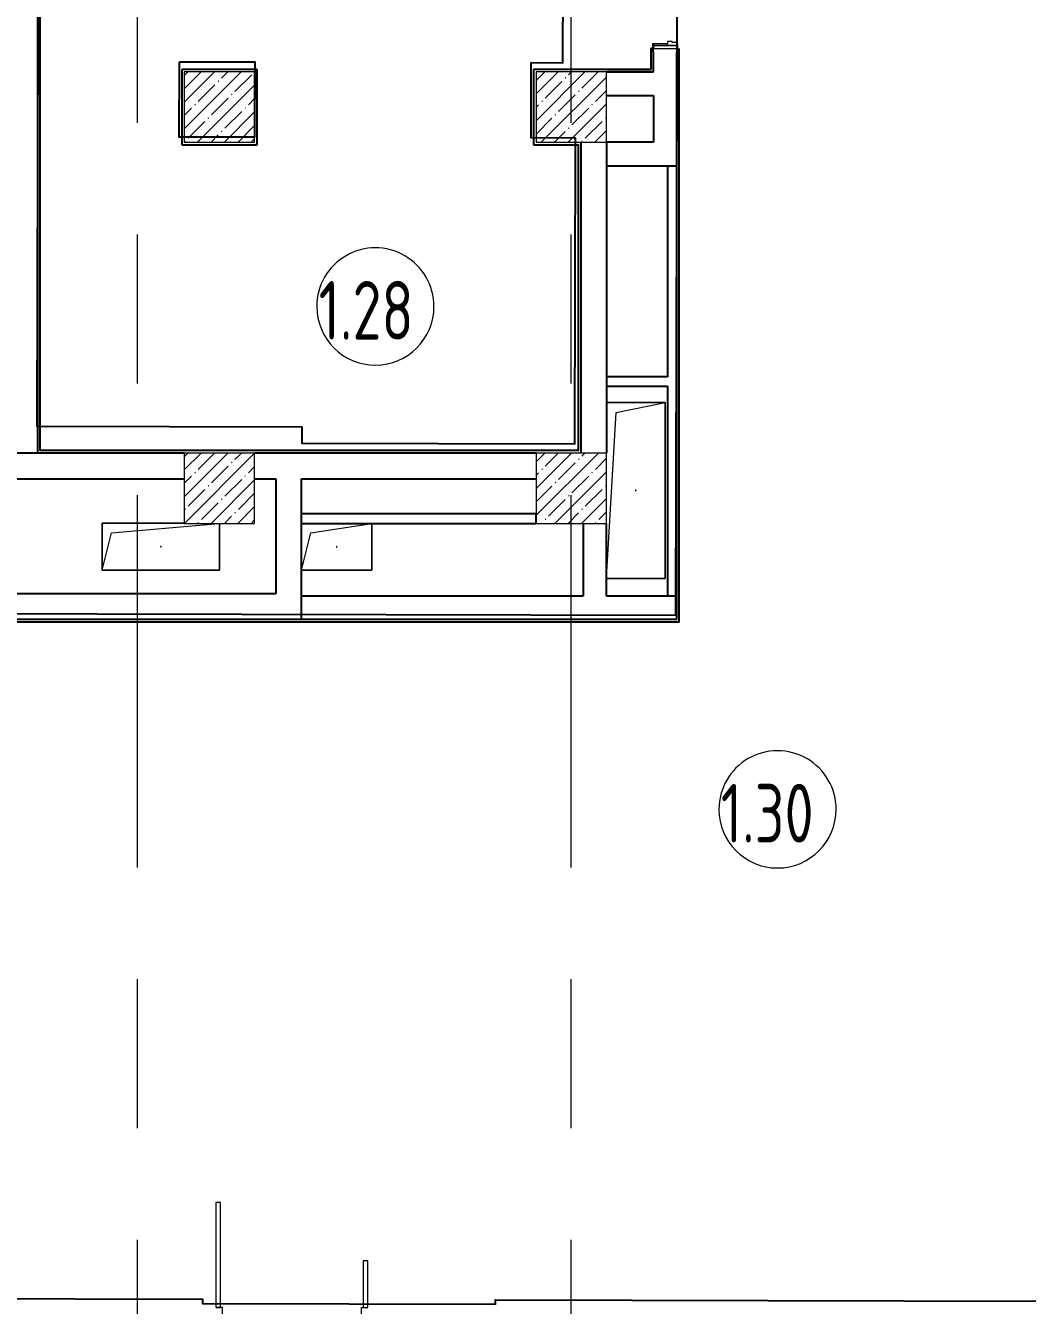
# Model space of a CAD drawing. Header units: millimetres. Extents: x -625 to 415037, y -3642 to 102118.
# Drawn here: x 28721 to 37265, y 7796 to 18709 of the extents above; entities that cross this region are included whole.
import ezdxf

# ---------------------------------------------------------------- set-up
doc = ezdxf.new("R2010")
doc.units = ezdxf.units.MM
doc.linetypes.add('Осевая', pattern=[6350, 1270, -952.5, 3175, -952.5])
for name, color, linetype, lineweight in [('A-AREA-IDEN', 7, 'Continuous', 9), ('A-DETL-GENF', 7, 'Continuous', 9), ('A-DOOR-FRAM-2', 7, 'Continuous', 5), ('A-GENM', 7, 'Continuous', 9), ('S-COLS-1', 7, 'Continuous', 5), ('Оси-2', 7, 'Осевая', 9)]:
    doc.layers.add(name, color=color, linetype=linetype, lineweight=lineweight)
doc.layers.add('A-DOOR-FRAM-1', color=7, linetype='Continuous', lineweight=5, true_color=0xc0c0c0)
doc.styles.add('СПДС', font='ГОСТ тип А.ttf', dxfattribs={"width": 0.9})

# ---------------------------------------------------------------- blocks, each defined once
blk = doc.blocks.new('BSC_Колонна _Прямоугольная - 600х600-V55-Объем проектирования 1 этажа')
at = {"layer": 'S-COLS-1'}
h = blk.add_hatch(dxfattribs=at)
h.set_pattern_fill('FP_81', color=256, style=0, pattern_type=2)
h.set_pattern_definition([(45, (-33310, -18150), (-114.0492527375783, 114.0492527375783), []), (45, (-33195.951, -18150), (-114.0492527375783, 114.0492527375783), [201.613, -40.323, 6.706, -33.617])])
h.paths.add_polyline_path([(-299.9999999999665, -299.9999999999751), (300.0000000000358, -299.9999999999751), (300.0000000000358, 300.0000000000271), (-299.9999999999665, 300.0000000000271), (-299.9999999999665, -137.5903214088393)])
for p, q in [((300, 299.9999999999999), (-300.0000000000002, 299.9999999999993)), ((-300.0000000000001, 299.9999999999993), (-299.9999999999954, -299.9999999999999)), ((299.9999999999998, -299.999999999992), (300, 299.9999999999999)), ((-299.9999999999954, -299.9999999999999), (299.9999999999998, -299.999999999992))]:
    blk.add_line(p, q, dxfattribs=at)
blk = doc.blocks.new('BSC_Колонна _Прямоугольная - 600х600-V68-Объем проектирования 1 этажа')
at = {"layer": 'S-COLS-1'}
h = blk.add_hatch(dxfattribs=at)
h.set_pattern_fill('FP_90', color=256, style=0, pattern_type=2)
h.set_pattern_definition([(45, (-33310, -14900), (-114.0492527375783, 114.0492527375783), []), (45, (-33195.951, -14900), (-114.0492527375783, 114.0492527375783), [201.613, -40.323, 6.706, -33.617])])
h.paths.add_polyline_path([(300.0000000000271, -299.9999999999751), (300.0000000000271, 300.0000000000184), (-299.9999999999751, 300.0000000000227), (-299.9999999999665, -299.9999999999751), (-100.0001069516969, -299.9999999999751)])
for p, q in [((300, 299.9999999999999), (-300.0000000000002, 299.9999999999993)), ((-300.0000000000001, 299.9999999999993), (-299.9999999999954, -299.9999999999999)), ((299.9999999999998, -299.999999999992), (300, 299.9999999999999)), ((-299.9999999999954, -299.9999999999999), (299.9999999999998, -299.999999999992))]:
    blk.add_line(p, q, dxfattribs=at)
blk = doc.blocks.new('BSC_Колонна _Прямоугольная - 600х600-V87-Объем проектирования 1 этажа')
at = {"layer": 'S-COLS-1'}
h = blk.add_hatch(dxfattribs=at)
h.set_pattern_fill('FP_104', color=256, style=0, pattern_type=2)
h.set_pattern_definition([(45, (-30310, -14900), (-114.0492527375783, 114.0492527375783), []), (45, (-30195.951, -14900), (-114.0492527375783, 114.0492527375783), [201.613, -40.323, 6.706, -33.617])])
h.paths.add_polyline_path([(30.5257905708361, -299.9999999999751), (300.0000000000358, -299.9999999999751), (300.0000000000358, 300.0000000000227), (-299.999995177344, 300.0000000000227), (-299.9999999999665, -299.9999999999751)])
for p, q in [((300, 299.9999999999999), (-300.0000000000002, 299.9999999999993)), ((-300.0000000000001, 299.9999999999993), (-299.9999999999954, -299.9999999999999)), ((299.9999999999998, -299.999999999992), (300, 299.9999999999999)), ((-299.9999999999954, -299.9999999999999), (299.9999999999998, -299.999999999992))]:
    blk.add_line(p, q, dxfattribs=at)
blk = doc.blocks.new('110_Дверь_СКБ_1Ст_Внутренняя1 - Д-4к_п__1100x2100h_Артистические EI30-23988509-Объем проектирования 1 этажа')
at = {"layer": 'A-DOOR-FRAM-2'}
h = blk.add_hatch(dxfattribs=at)
h.set_pattern_fill('FP_76', color=256, style=0, pattern_type=2)
h.set_pattern_definition([(45, (-371.384, 164.685), (-14.14213562373095, 14.14213562373095), []), (135, (-371.384, 164.685), (-14.14213562373095, -14.14213562373095), [])])
h.paths.add_polyline_path([(-512.5000000000308, -99.99999999996861), (-512.5000000000308, 100.0000000000466), (-537.5000000000338, 100.0000000000466), (-537.5000000000294, -99.99999999996861)])
at = {"layer": 'A-DOOR-FRAM-1'}
for p, q in [((-497.5000000000043, 107.999999999997), (-567.5000000000045, 107.999999999997)), ((-567.5000000000045, 107.999999999997), (-567.5000000000045, 99.99999999999613)), ((-567.5000000000045, 99.99999999999613), (-497.5000000000043, 99.99999999999613)), ((-512.5000000000045, 99.99999999999422), (-537.5000000000047, 99.99999999999422)), ((-537.5000000000047, 99.99999999999422), (-537.5000000000047, -100.0000000000062)), ((-487.5000000000061, 100.0000000009474), (-512.5000000000069, 100.0000000009474)), ((-512.5000000000069, 100.0000000009474), (-512.5000000000069, 20.00000000094744)), ((-512.5000000000045, -100.0000000000062), (-512.5000000000045, 99.99999999999422)), ((-497.5000000000043, 99.99999999999613), (-512.5000000000045, 99.99999999999613)), ((-512.5000000000045, 99.99999999999613), (-512.5000000000045, 98.99999999999687)), ((-512.5000000000045, 98.99999999999687), (-497.5000000000043, 98.99999999999687)), ((-512.5000000000069, 20.00000000094744), (-477.5000000000056, 20.00000000094744)), ((-497.5000000000043, 19.99999999998391), (-512.5000000000045, 19.99999999998391)), ((-512.5000000000045, 19.99999999998391), (-512.5000000000045, -100.0000000000032)), ((-497.5000000000043, 99.99999999999613), (-497.5000000000043, 107.999999999997)), ((-497.5000000000043, 98.99999999999687), (-497.5000000000043, 99.99999999999613)), ((-497.5000000000043, -100.0000000000032), (-497.5000000000043, 19.99999999998391)), ((-487.5000000000061, 60.00000000094818), (-487.5000000000061, 100.0000000009474)), ((-477.5000000000056, 60.00000000094818), (-487.5000000000061, 60.00000000094818)), ((-477.5000000000056, 20.00000000094744), (-477.5000000000056, 60.00000000094818)), ((512.4999999999932, 60.00000000094818), (502.4999999999938, 60.00000000094818)), ((502.4999999999938, 60.00000000094818), (502.4999999999938, 20.00000000094744)), ((502.4999999999938, 20.00000000094744), (537.4999999999931, 20.00000000094744)), ((512.4999999999932, 100.0000000009474), (512.4999999999932, 60.00000000094818)), ((537.4999999999931, 100.0000000009474), (512.4999999999932, 100.0000000009474)), ((592.4999999999965, 107.9999999999829), (522.4999999999967, 107.9999999999829)), ((522.4999999999967, 107.9999999999829), (522.4999999999967, 99.9999999999717)), ((537.4999999999962, 99.99999999999594), (522.4999999999967, 99.99999999999594)), ((522.4999999999967, 99.99999999999594), (522.4999999999967, 98.99999999999663)), ((522.4999999999967, 99.9999999999717), (592.4999999999965, 99.99999999997168)), ((522.4999999999967, 98.99999999999663), (537.4999999999962, 98.99999999999663)), ((537.4999999999962, 19.99999999998368), (522.4999999999967, 19.99999999998368)), ((522.4999999999967, 19.99999999998368), (522.4999999999967, -100.0000000000034)), ((537.4999999999931, 20.00000000094744), (537.4999999999931, 100.0000000009474)), ((562.4999999999968, 99.99999999999409), (537.4999999999955, 99.99999999999409)), ((537.4999999999955, 99.99999999999409), (537.4999999999955, -99.99999999997893)), ((537.4999999999962, 98.99999999999663), (537.4999999999962, 99.99999999999594)), ((537.4999999999962, -100.0000000000034), (537.4999999999962, 19.99999999998368)), ((562.4999999999968, -99.99999999997893), (562.4999999999968, 99.99999999999409)), ((592.4999999999965, 99.9999999999717), (592.4999999999965, 107.9999999999829)), ((-497.5000000000043, -100.0000000000032), (-567.5000000000045, -100.0000000000032)), ((-567.5000000000045, -100.0000000000032), (-567.5000000000045, -107.9999999999984)), ((-567.5000000000045, -107.9999999999984), (-497.5000000000043, -107.9999999999984)), ((-537.5000000000047, -100.0000000000062), (-512.5000000000045, -100.0000000000062)), ((-512.5000000000045, -100.0000000000032), (-497.5000000000043, -100.0000000000032)), ((-497.5000000000043, -107.9999999999984), (-497.5000000000043, -100.0000000000032)), ((522.4999999999967, -100.0000000000034), (537.4999999999962, -100.0000000000034)), ((592.4999999999962, -100.0000000000036), (522.4999999999964, -100.0000000000036)), ((522.4999999999964, -100.0000000000036), (522.4999999999964, -108.0000000000112)), ((522.4999999999964, -108.0000000000112), (592.4999999999962, -108.0000000000112)), ((537.4999999999955, -99.99999999997893), (562.4999999999968, -99.99999999997893)), ((592.4999999999962, -108.0000000000112), (592.4999999999962, -100.0000000000036))]:
    blk.add_line(p, q, dxfattribs=at)
blk = doc.blocks.new('BSC_Колонна _Прямоугольная - 600х600-23728797-Объем проектирования 1 этажа')
at = {"layer": 'S-COLS-1'}
h = blk.add_hatch(dxfattribs=at)
h.set_pattern_fill('FP_147', color=256, style=0, pattern_type=2)
h.set_pattern_definition([(45, (-30310, -18150), (-114.0492527375783, 114.0492527375783), []), (45, (-30195.951, -18150), (-114.0492527375783, 114.0492527375783), [201.613, -40.323, 6.706, -33.617])])
h.paths.add_polyline_path([(212.0567693669697, -299.9999999999751), (299.9999951774134, -299.9999999999751), (299.9999951774134, 300.0000000000227), (-299.9999999999665, 300.0000000000227), (-299.9999999999665, -299.9999999999751)])
for p, q in [((300, 299.9999999999999), (-300.0000000000002, 299.9999999999993)), ((-300.0000000000001, 299.9999999999993), (-299.9999999999954, -299.9999999999999)), ((299.9999999999998, -299.999999999992), (300, 299.9999999999999)), ((-299.9999999999954, -299.9999999999999), (299.9999999999998, -299.999999999992))]:
    blk.add_line(p, q, dxfattribs=at)
blk = doc.blocks.new('GM_Отверстие прямоугольное _в плите_ - Отверстие-21959735-Объем проектирования 1 этажа')
at = {"layer": 'A-GENM'}
for p, q in [((-249.5264560708266, 750.0000000000024), (250.0000000000006, 750.0000000000024)), ((250.0000000000006, 750.0000000000024), (-249.5264560708266, 750.0000000000025)), ((-249.5264560708346, -741.9497532042024), (-166.6666666666731, 666.666666666667)), ((-166.6666666666731, 666.666666666667), (250.0000000000006, 750.0000000000024)), ((250.0000000000006, 750.0000000000024), (250.0000000000006, -750.0000000000026)), ((250.0000000000006, -750.0000000000027), (250.0000000000006, 750.0000000000022)), ((250.0000000000006, -750.0000000000025), (-249.5264560708351, -750.0000000000025)), ((-249.5264560708351, -750.0000000000025), (250.0000000000006, -750.0000000000027))]:
    blk.add_line(p, q, dxfattribs=at)
for start, end in [(359.9999999999996, 179.9999999999998), (179.9999999999998, 359.9999999999989)]:
    blk.add_arc((0, 0), 2.500000000000002, start, end, dxfattribs=at)
blk = doc.blocks.new('GM_Отверстие прямоугольное _в плите_ - Отверстие-21955464-Объем проектирования 1 этажа')
at = {"layer": 'A-GENM'}
for p, q in [((-299.9999999999993, -200.0000000000024), (-220.0000000000065, 120.0000000000003)), ((-220.0000000000065, 120.0000000000004), (300.0000000000006, 200.0000000000024)), ((300.0000000000006, 200.0000000000024), (300.0000000000006, -200.0000000000024)), ((300.0000000000006, -200.0000000000024), (300.0000000000006, 200.0000000000024)), ((300.0000000000006, -200.0000000000024), (-299.9999999999993, -200.0000000000024)), ((-299.9999999999993, -200.0000000000024), (300.0000000000006, -200.0000000000024))]:
    blk.add_line(p, q, dxfattribs=at)
for start, end in [(359.9999999999996, 179.9999999999998), (179.9999999999998, 359.9999999999989)]:
    blk.add_arc((0, 0), 2.500000000000002, start, end, dxfattribs=at)
blk = doc.blocks.new('GM_Отверстие прямоугольное _в плите_ - Отверстие-22278810-Объем проектирования 1 этажа')
at = {"layer": 'A-GENM'}
for p, q in [((-499.9999999999993, -200.0000000000024), (-499.9999999999993, 200.0000000000024)), ((-499.9999999999993, 200.0000000000024), (200.0000000000591, 200.0000000000024)), ((200.0000000000591, 200.0000000000024), (-499.9999999999993, 200.0000000000024)), ((-499.9999999999993, 200.0000000000024), (-499.9999999999993, -200.0000000000024)), ((-499.9999999999993, -200.0000000000024), (-420.0000000000064, 120.0000000000003)), ((-420.0000000000064, 120.0000000000004), (494.5541267336708, 199.5264458029302)), ((500.0000000000006, 199.5264458029298), (500.0000000000006, -200.0000000000024)), ((500.0000000000006, -200.0000000000024), (500.0000000000006, 199.5264458029299)), ((500.0000000000006, -200.0000000000024), (-499.9999999999993, -200.0000000000024)), ((-499.9999999999993, -200.0000000000024), (500.0000000000006, -200.0000000000024))]:
    blk.add_line(p, q, dxfattribs=at)
for start, end in [(359.9999999999996, 179.9999999999998), (179.9999999999998, 359.9999999999989)]:
    blk.add_arc((0, 0), 2.500000000000002, start, end, dxfattribs=at)
blk = doc.blocks.new('Дверь_Витражная_остекление_ - ДВН_ДАО_Главный вход_1200 в свету-V258-Объем проектирования 1 этажа')
at = {"layer": 'A-DETL-GENF'}
for p, q in [((-607.4999999999916, 924.9999999999727), (-647.4999999999917, 924.9999999999728)), ((-647.4999999999917, 924.9999999999728), (-647.4999999999932, 34.99999999999854)), ((-607.4999999999917, 876.9367813823519), (-607.4999999999916, 924.9999999999727)), ((-607.4999999999932, 29.99999999999397), (-607.4999999999917, 876.9367813823519)), ((647.4999999999853, 429.9999999999935), (607.4999999999852, 429.9999999999935)), ((607.4999999999852, 429.9999999999935), (607.499999999986, 29.99999999999379)), ((647.499999999986, 35.00000000000261), (647.4999999999853, 429.9999999999935)), ((-647.4999999999932, 29.99999999999403), (-627.4999999999933, 29.999999999994)), ((-627.4999999999914, 29.99999999999398), (-647.499999999993, 29.99999999999397)), ((-627.4999999999933, 29.999999999994), (-607.4999999999932, 29.99999999999397)), ((-592.499999999993, 29.99999999999399), (-627.4999999999914, 29.99999999999398)), ((-592.499999999993, -40.000000000006), (-592.499999999993, 29.99999999999399)), ((592.499999999986, 19.99999999999762), (592.499999999986, 29.99999999999399)), ((592.499999999986, 29.99999999999398), (647.499999999986, 29.99999999999398)), ((592.499999999986, -40.00000000000602), (592.499999999986, 19.99999999999762)), ((607.499999999986, 29.99999999999376), (647.499999999986, 29.99999999999384)), ((-647.499999999993, -35.00000000000148), (-647.499999999993, -40.00000000000602)), ((-647.499999999993, -40.00000000000602), (-592.4999999999928, -40.000000000006)), ((647.499999999986, -40.00000000000602), (592.499999999986, -40.00000000000602)), ((647.499999999986, -34.99999999999725), (647.499999999986, -40.00000000000602))]:
    blk.add_line(p, q, dxfattribs=at)
blk = doc.blocks.new('BSC_Колонна _Прямоугольная - 600х600-V278-Объем проектирования 1 этажа')
at = {"layer": 'S-COLS-1'}
for p, q in [((300, 299.9999999999999), (-300.0000000000002, 299.9999999999993)), ((-300.0000000000001, 299.9999999999993), (-299.9999999999954, -299.9999999999999)), ((299.9999999999998, -299.999999999992), (300, 299.9999999999999)), ((-299.9999999999954, -299.9999999999999), (299.9999999999998, -299.999999999992))]:
    blk.add_line(p, q, dxfattribs=at)
blk = doc.blocks.new('Марка_Помещения - Номер-25198446-Объем проектирования 1 этажа')
at = {"layer": 'A-AREA-IDEN'}
for centre, start, end in [((0, 2.864814117636069e-16), 359.9999999999996, 179.9999999999998), ((0, 2.210955402474149e-17), 179.9999999999998, 359.9999999999993)]:
    blk.add_arc(centre, 2.500000000000002, start, end, dxfattribs=at)

msp = doc.modelspace()

# ---------------------------------------------------------------- linework, layer by layer
for p, q in [((28824.70174270084, 15063.93791671131), (28824.70174270084, 19763.93781985454)), ((28845.70174270084, 15084.93791671131), (28845.70174270084, 19742.93781985454)), ((34053.70174270083, 18513.93795025293), (34053.70174270083, 18333.93790639733)), ((34054.70174270083, 18513.93795025293), (34053.70174270083, 18513.93795025293)), ((34066.70174270083, 18513.93795025293), (34054.70174270083, 18513.93795025293)), ((34074.70174270083, 18313.93790639733), (34074.70174270083, 18483.93795025293)), ((34274.70174270082, 13643.93783138258), (34274.70174270083, 18483.93795025293)), ((34295.70174270083, 18513.93795025293), (34294.70174270083, 18513.93795025293)), ((34295.70174270082, 13622.93783138258), (34295.70174270083, 18513.93795025293)), ((30695.70174070397, 18334.93790639691), (30053.70174070396, 18334.93790639691)), ((30053.70174070396, 18334.93790639691), (30053.70174070396, 17692.93790639734)), ((30695.70174070397, 17692.93790639734), (30695.70174070397, 18334.93790639691)), ((34053.70174270083, 18334.93790639733), (33053.70174270099, 18334.93790639733)), ((33053.70174270099, 18334.93790639733), (33053.70174270099, 17692.93790639734)), ((34074.70174270083, 18313.93795025293), (33674.701742701, 18313.93795025293)), ((33674.701742701, 18313.93790639734), (34074.70174270083, 18313.93790639733)), ((34054.70174270083, 18333.93790639733), (34053.70174270083, 18333.93790639733)), ((33674.701742701, 18113.93795025293), (34074.70174270083, 18113.93795025293)), ((34074.70174270083, 18113.93795025293), (34074.70174270083, 17713.93795025292)), ((30053.70174070396, 17692.93790639734), (30695.70174070397, 17692.93790639734)), ((30054.70174070396, 17693.93790639734), (30054.70174070396, 17693.93790639734)), ((33053.70174270099, 17692.93790639734), (33434.17528663018, 17692.93790639734)), ((33434.17528663018, 17692.93790639734), (33434.17528663018, 15084.9379167113)), ((33435.17528663018, 17693.93790639734), (33435.17528663018, 17692.93790639734)), ((33455.17528663018, 17713.93790639734), (33455.17528663018, 15063.9379167113)), ((34074.70174270083, 17713.93795025292), (33675.17528663018, 17713.93795025292)), ((33675.17528663018, 17713.93795025292), (33675.17528663018, 15063.9379167113)), ((33675.17528663018, 17513.93795025292), (34194.70174270082, 17513.93795025292)), ((34194.70174270083, 17513.93795025292), (34194.70174270083, 15713.93793337909)), ((34194.70174270082, 17513.93795025292), (34274.70174270083, 17513.93795025292)), ((34194.70174270082, 15713.93793337909), (33675.17528663018, 15713.93793337909)), ((33675.17528663018, 15633.93793337909), (34194.70174270082, 15633.93793337909)), ((34194.70174270082, 15633.93793337909), (34194.70174270082, 13843.93783138258)), ((30074.70173588135, 15063.93791671131), (26474.70172265953, 15063.93791671132)), ((28844.70174270084, 15083.93791671131), (28844.70174270084, 15084.93791671131)), ((33434.17528663018, 15084.9379167113), (28845.70174270084, 15084.93791671131)), ((33074.70174270101, 15063.9379167113), (30674.70173588135, 15063.93791671131)), ((33435.17528663018, 15083.9379167113), (33434.17528663018, 15083.9379167113)), ((26474.70172265953, 14843.93791671132), (30074.70173588134, 14843.93791671131)), ((30674.70173588134, 14843.93791671131), (30854.70176058422, 14843.93791671131)), ((30854.70176058422, 14843.93791671131), (30854.70176058422, 13863.93783138259)), ((31074.70176058423, 14843.93791671131), (33074.70174270101, 14843.9379167113)), ((31074.70176058423, 13843.93783138259), (31074.70176058423, 14843.93791671131)), ((33074.44525336747, 14543.93783138259), (31074.70176058423, 14543.9378313826)), ((33074.44525336747, 14463.93783138259), (33074.44525336747, 14543.93783138259)), ((31074.70176058423, 14463.9378313826), (33074.44525336747, 14463.93783138259)), ((33475.17528663018, 14463.9379167113), (33475.17528663018, 13843.93783138258)), ((33675.17528663018, 13843.93783138258), (33675.17528663018, 14463.9379167113)), ((30854.70176058422, 13863.93783138259), (22654.70172947909, 13863.93783138261)), ((33475.17528663018, 13843.93783138258), (31074.70176058423, 13843.93783138259)), ((31074.70176058423, 13643.93783138259), (31074.70176058423, 13843.93783138259)), ((34274.70174270082, 13843.93783138258), (33675.17528663018, 13843.93783138258)), ((34274.70174270082, 13643.93783138258), (22654.70172947909, 13643.93783138261)), ((34295.70174270082, 13622.93783138258), (28124.70172947909, 13622.9378313826))]:
    msp.add_line(p, q)
at = {"flags": 128}
for points in [[(28087.43732328263, 10813.06940091514), (28066.43738114111, 10813.11869647958), (28059.49257508683, 7854.626852973304), (30229.48660959947, 7849.532977949879), (30229.3974081019, 7811.53308264617), (32729.390520188, 7805.664563069671), (32729.47972168557, 7843.664458373396), (38538.46371692869, 7830.02836628548), (38544.93786772546, 10588.0207675392), (37994.93938306652, 10589.31184184602), (37996.2116781107, 11131.31034854628), (38276.21090666432, 11130.65307435372), (38303.86806567363, 22912.62059138594), (37674.36980005039, 22914.09828461529), (37531.86059268793, 22914.43281276627), (37044.87153442711, 22915.57597784465), (37044.87388183494, 22916.5759750895), (35244.87884113295, 22920.80130918456), (35244.87649372512, 22919.80131193972), (34757.8874354643, 22920.94447701811), (34615.37822810184, 22921.27900516908), (34285.87913592882, 22922.05247604926), (34264.17969796988, 13678.07795632721), (28094.19668411968, 13692.56146267301)], [(33033.24410575951, 18392.98052952725), (33304.24335910964, 18392.34438200515), (33307.54850913196, 19800.34041618949), (28828.56084951835, 19810.85445586271), (28817.9552611671, 15292.86700055721), (31077.94903449312, 15287.56185886006), (31077.62039739683, 15147.56224458324), (33406.08752599588, 15142.09636755289), (33412.20956559385, 17750.08917176718), (33031.73706993227, 17750.98229834354)], [(30033.25236925916, 18400.02275302328), (30675.25060044288, 18398.51571719604), (30673.74356461564, 17756.51748601276), (30031.74533343192, 17758.02452183999)]]:
    msp.add_lwpolyline(points, close=True, dxfattribs=at)
at = {"layer": 'Оси-2'}
for p, q in [((29674.70172947907, 2957.679245427567), (29674.70172947913, 22262.00890927395)), ((33374.7017294796, 2957.679245427555), (33374.70172947965, 22262.00890927394))]:
    msp.add_line(p, q, dxfattribs=at)

# ---------------------------------------------------------------- block references
at = {"rotation": 269.9999999999999}
msp.add_blockref('110_Дверь_СКБ_1Ст_Внутренняя1 - Д-4к_п__1100x2100h_Артистические EI30-23988509-Объем проектирования 1 этажа', (34174.70174270083, 19076.43795025292), dxfattribs=at)
for name, p in [('BSC_Колонна _Прямоугольная - 600х600-23728797-Объем проектирования 1 этажа', (30374.70174070397, 18013.93790639691)), ('BSC_Колонна _Прямоугольная - 600х600-V278-Объем проектирования 1 этажа', (30374.70172748207, 18013.93790639691)), ('BSC_Колонна _Прямоугольная - 600х600-V55-Объем проектирования 1 этажа', (33374.70174270099, 18013.93790639734)), ('GM_Отверстие прямоугольное _в плите_ - Отверстие-21959735-Объем проектирования 1 этажа', (33924.70174270101, 14743.93783138262)), ('BSC_Колонна _Прямоугольная - 600х600-V87-Объем проектирования 1 этажа', (30374.70173588134, 14763.9378313826)), ('BSC_Колонна _Прямоугольная - 600х600-V68-Объем проектирования 1 этажа', (33374.70174270101, 14763.9379167113)), ('GM_Отверстие прямоугольное _в плите_ - Отверстие-22278810-Объем проектирования 1 этажа', (29874.70173588129, 14264.41138557967)), ('GM_Отверстие прямоугольное _в плите_ - Отверстие-21955464-Объем проектирования 1 этажа', (31374.70176058423, 14263.93782111396)), ('Дверь_Витражная_остекление_ - ДВН_ДАО_Главный вход_1200 в свету-V258-Объем проектирования 1 этажа', (30992.20174270101, 7746.937841461941))]:
    msp.add_blockref(name, p)
at = {"layer": 'A-AREA-IDEN', "xscale": 199.9999999999999, "yscale": 199.9999999999999, "zscale": 199.9999999999999}
for p in [(31704.1532977995, 16313.55332461413), (35133.85903913777, 12025.46139612858)]:
    msp.add_blockref('Марка_Помещения - Номер-25198446-Объем проектирования 1 этажа', p, dxfattribs=at)

# ---------------------------------------------------------------- texts
at = {"layer": 'A-AREA-IDEN', "char_height": 499.9999999999995, "width": 1212.151499999999, "attachment_point": 1, "style": 'СПДС'}
for s, insert in [('1.28', (31220.38700021518, 16530.67193300563)), ('1.30', (34650.09274155345, 12242.58000452008))]:
    msp.add_mtext(s, dxfattribs=dict(at, insert=insert))

doc.saveas('drawing.dxf')
